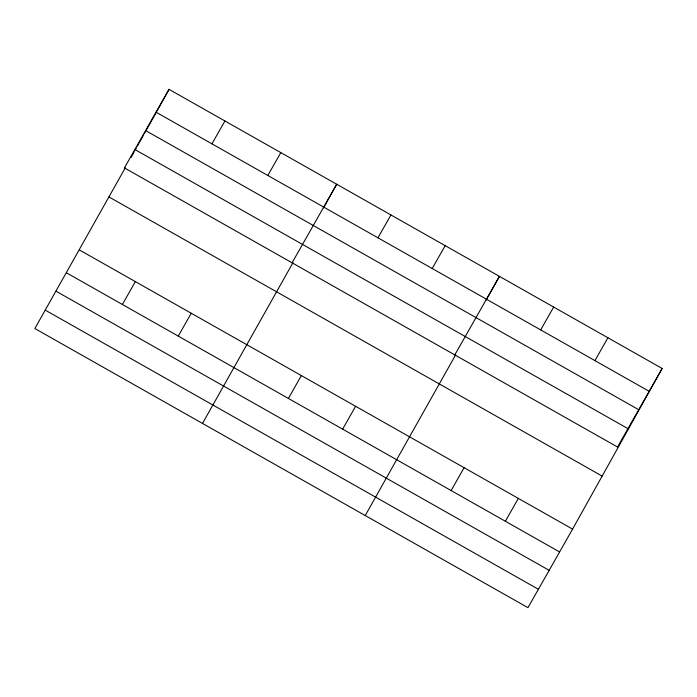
<?xml version="1.0" encoding="UTF-8"?>
<svg xmlns="http://www.w3.org/2000/svg" width="697" height="697" viewBox="0 0 697 697"><rect width="100%" height="100%" fill="white"/><g stroke="black" fill="none" stroke-linecap="round" stroke-linejoin="round"><path stroke-width="1.05" d="M662.15 368.469L617.525 447.021L124.415 167.899L169.04 89.347L662.15 368.469L572.586 529.101L527.96 607.653L34.85 328.531L125.312 167.777M131.08 157.417L134.233 151.772M135.288 149.89L136.333 147.999M137.387 146.117L138.956 143.294M139.487 142.354L143.181 135.723M144.235 133.833L145.29 131.942M146.344 130.051L154.264 115.85M154.786 114.9L169.04 89.347M292.967 262.682L202.505 423.436M323.504 207.915L336.695 184.243L292.078 262.795M455.69 354.79L365.237 515.545M486.227 300.024L499.427 276.361L454.801 354.912M211.94 143.835L224.931 120.982M122.376 304.467L135.357 281.614M267.831 175.47L280.813 152.617M178.266 336.102L191.248 313.249M377.957 237.808L390.939 214.955M288.392 398.44L301.374 375.587M432.201 268.511L445.183 245.658M342.628 429.143L355.618 406.29M540.68 329.916L553.662 307.063M451.116 490.549L464.097 467.696M594.924 360.619L607.906 337.766M505.36 521.251L518.341 498.399M156.058 112.2L649.168 391.322M145.621 130.574L638.722 409.705M134.861 149.515L627.971 428.646M109.028 196.972L602.138 476.095M79.475 249.979L572.586 529.101M66.494 272.832L559.595 551.954M56.048 291.207L549.158 570.338M45.288 310.148L538.398 589.279"/></g></svg>
